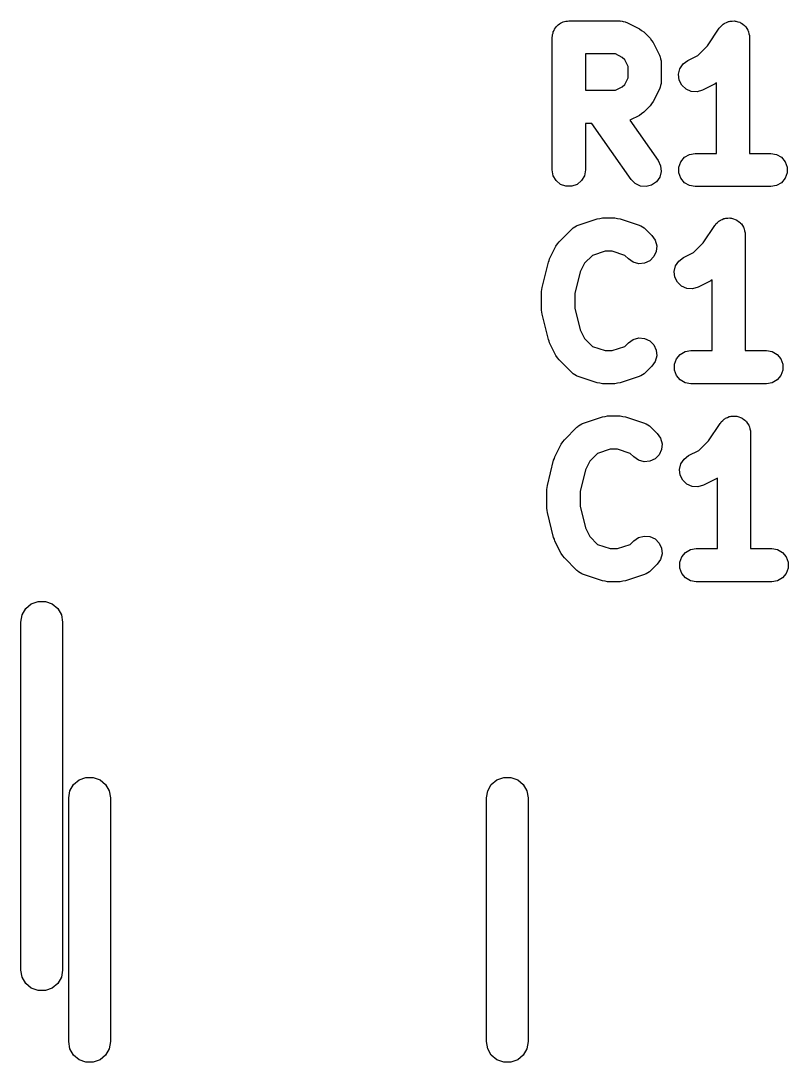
# Model space of a CAD drawing. Extents: x -4.6 to 25.8, y 0 to 31.7.
# Drawn here: x 4.054 to 6.258, y 19.72 to 22.712 of the extents above; entities that cross this region are included whole.
import ezdxf

# ---------------------------------------------------------------- set-up
doc = ezdxf.new("R2010")
doc.units = 0
doc.header["$MEASUREMENT"] = 0
doc.layers.add('BLACK', color=7, linetype='CONTINUOUS')

msp = doc.modelspace()

# ---------------------------------------------------------------- linework, layer by layer
at = {"layer": 'Black'}
for p, q in [((5.60838, 22.7074), (5.61199, 22.7095)), ((5.61199, 22.7095), (5.61609, 22.7103)), ((5.61609, 22.7103), (5.62001, 22.7117)), ((5.62001, 22.7117), (5.62417, 22.7117)), ((5.62417, 22.7117), (5.62828, 22.7124)), ((5.62828, 22.7124), (5.77342, 22.7124)), ((5.77342, 22.7124), (5.77612, 22.7119)), ((5.77612, 22.7119), (5.77886, 22.7121)), ((5.77886, 22.7121), (5.78421, 22.7105)), ((5.78421, 22.7105), (5.78971, 22.7095)), ((5.78971, 22.7095), (5.79209, 22.7082)), ((6.08151, 22.708), (6.08662, 22.7105)), ((6.08662, 22.7105), (6.08925, 22.7108)), ((6.08925, 22.7108), (6.09172, 22.7117)), ((6.09172, 22.7117), (6.0974, 22.7117)), ((6.0974, 22.7117), (6.10306, 22.7123)), ((6.10306, 22.7123), (6.10562, 22.7117)), ((6.10562, 22.7117), (6.10826, 22.7117)), ((6.10826, 22.7117), (6.1136, 22.7097)), ((6.1136, 22.7097), (6.11913, 22.7084)), ((5.5828, 22.677), (5.58352, 22.6811)), ((5.58352, 22.6811), (5.58561, 22.6847)), ((5.58561, 22.6847), (5.58703, 22.6886)), ((5.58703, 22.6886), (5.58971, 22.6918)), ((5.58971, 22.6918), (5.59179, 22.6954)), ((5.59179, 22.6954), (5.59498, 22.6981)), ((5.59498, 22.6981), (5.59766, 22.7013)), ((5.59766, 22.7013), (5.60128, 22.7034)), ((5.60128, 22.7034), (5.60446, 22.706)), ((5.60446, 22.706), (5.60838, 22.7074)), ((5.79209, 22.7082), (5.79472, 22.7074)), ((5.79472, 22.7074), (5.831, 22.6892)), ((5.831, 22.6892), (5.83714, 22.6847)), ((5.83714, 22.6847), (5.84338, 22.6803)), ((5.84338, 22.6803), (5.86152, 22.6622)), ((6.0267, 22.6407), (6.06037, 22.6912)), ((6.06037, 22.6912), (6.06219, 22.6931)), ((6.06219, 22.6931), (6.06351, 22.6954)), ((6.06351, 22.6954), (6.06786, 22.699)), ((6.06786, 22.699), (6.07179, 22.7032)), ((6.07179, 22.7032), (6.07416, 22.7043)), ((6.07416, 22.7043), (6.07618, 22.706)), ((6.07618, 22.706), (6.08151, 22.708)), ((6.11913, 22.7084), (6.12132, 22.7069)), ((6.12132, 22.7069), (6.1238, 22.706)), ((6.1238, 22.706), (6.12816, 22.7024)), ((6.12816, 22.7024), (6.13289, 22.6992)), ((6.13289, 22.6992), (6.13445, 22.6971)), ((6.13445, 22.6971), (6.13647, 22.6954)), ((6.13647, 22.6954), (6.13932, 22.6905)), ((6.13932, 22.6905), (6.14268, 22.6859)), ((6.14268, 22.6859), (6.14342, 22.6834)), ((6.14342, 22.6834), (6.14474, 22.6811)), ((6.14474, 22.6811), (6.14573, 22.6755)), ((5.58065, 22.6648), (5.58138, 22.6689)), ((5.58065, 22.2838), (5.58065, 22.6648)), ((5.58138, 22.6731), (5.5828, 22.677)), ((5.58138, 22.6689), (5.58138, 22.6731)), ((5.86152, 22.6622), (5.8659, 22.6559)), ((5.8659, 22.6559), (5.87045, 22.6498)), ((5.87045, 22.6498), (5.88859, 22.6135)), ((6.14573, 22.6755), (6.14733, 22.67)), ((6.14733, 22.67), (6.14716, 22.6674)), ((6.14716, 22.6674), (6.14762, 22.6648)), ((6.14762, 22.6648), (6.14762, 22.3314)), ((5.99921, 22.6132), (6.0267, 22.6407)), ((5.6759, 22.6172), (5.6759, 22.5128)), ((5.76218, 22.6172), (5.6759, 22.6172)), ((5.78149, 22.6075), (5.76218, 22.6172)), ((5.78871, 22.6003), (5.78149, 22.6075)), ((5.79837, 22.581), (5.78871, 22.6003)), ((5.88859, 22.6135), (5.88937, 22.6109)), ((5.88937, 22.6109), (5.89074, 22.6085)), ((5.89074, 22.6085), (5.89171, 22.603)), ((5.89171, 22.603), (5.8933, 22.5977)), ((5.8933, 22.5977), (5.89314, 22.5949)), ((5.89314, 22.5949), (5.89362, 22.5922)), ((5.89362, 22.5922), (5.89362, 22.5378)), ((5.95655, 22.5887), (5.96983, 22.5985)), ((5.96983, 22.5985), (5.99921, 22.6132)), ((5.79837, 22.549), (5.79837, 22.581)), ((5.94359, 22.5588), (5.94744, 22.5749)), ((5.94744, 22.5749), (5.95655, 22.5887)), ((5.78871, 22.5297), (5.79837, 22.549)), ((5.8933, 22.5323), (5.89171, 22.527)), ((5.89362, 22.5378), (5.89314, 22.5351)), ((5.89314, 22.5351), (5.8933, 22.5323)), ((5.94549, 22.5423), (5.94359, 22.5588)), ((5.95288, 22.5276), (5.94549, 22.5423)), ((6.04872, 22.5315), (6.01243, 22.5133)), ((6.05237, 22.5342), (6.04872, 22.5315)), ((6.05237, 22.3314), (6.05237, 22.5342)), ((5.6759, 22.5128), (5.76218, 22.5128)), ((5.76218, 22.5128), (5.78149, 22.5225)), ((5.78149, 22.5225), (5.78871, 22.5297)), ((5.88859, 22.5165), (5.87045, 22.4802)), ((5.88937, 22.5191), (5.88859, 22.5165)), ((5.89074, 22.5215), (5.88937, 22.5191)), ((5.89171, 22.527), (5.89074, 22.5215)), ((5.96489, 22.5162), (5.95288, 22.5276)), ((5.98007, 22.5096), (5.96489, 22.5162)), ((5.99658, 22.5086), (5.98007, 22.5096)), ((6.01243, 22.5133), (5.99658, 22.5086)), ((5.8659, 22.4741), (5.86152, 22.4678)), ((5.87045, 22.4802), (5.8659, 22.4741)), ((5.831, 22.4408), (5.80377, 22.4271)), ((5.83714, 22.4453), (5.831, 22.4408)), ((5.84338, 22.4497), (5.83714, 22.4453)), ((5.86152, 22.4678), (5.84338, 22.4497)), ((5.6942, 22.4176), (5.6759, 22.4176)), ((5.6759, 22.4176), (5.6759, 22.2838)), ((5.80698, 22.2565), (5.6942, 22.4176)), ((5.80377, 22.4271), (5.88501, 22.3111)), ((5.96052, 22.3203), (5.97484, 22.3285)), ((5.97484, 22.3285), (5.99113, 22.3314)), ((5.99113, 22.3314), (6.05237, 22.3314)), ((6.14762, 22.3314), (6.20885, 22.3314)), ((6.20885, 22.3314), (6.22514, 22.3285)), ((6.22514, 22.3285), (6.23946, 22.3203)), ((5.88501, 22.3111), (5.892, 22.2961)), ((5.892, 22.2961), (5.89343, 22.2796)), ((5.94423, 22.2921), (5.94989, 22.3076)), ((5.94423, 22.2755), (5.94423, 22.2921)), ((5.94989, 22.3076), (5.96052, 22.3203)), ((6.23946, 22.3203), (6.25009, 22.3076)), ((6.25009, 22.3076), (6.25575, 22.2921)), ((6.25575, 22.2921), (6.25575, 22.2755)), ((5.58352, 22.2675), (5.58065, 22.2838)), ((5.59179, 22.2532), (5.58352, 22.2675)), ((5.67303, 22.2675), (5.66476, 22.2532)), ((5.6759, 22.2838), (5.67303, 22.2675)), ((5.88915, 22.2636), (5.87966, 22.2501)), ((5.89343, 22.2796), (5.88915, 22.2636)), ((5.94989, 22.26), (5.94423, 22.2755)), ((6.25575, 22.2755), (6.25009, 22.26)), ((5.60446, 22.2425), (5.59179, 22.2532)), ((5.62001, 22.2369), (5.60446, 22.2425)), ((5.63655, 22.2369), (5.62001, 22.2369)), ((5.65209, 22.2425), (5.63655, 22.2369)), ((5.66476, 22.2532), (5.65209, 22.2425)), ((5.81867, 22.2448), (5.80698, 22.2565)), ((5.83366, 22.2378), (5.81867, 22.2448)), ((5.85013, 22.2363), (5.83366, 22.2378)), ((5.86611, 22.2406), (5.85013, 22.2363)), ((5.87966, 22.2501), (5.86611, 22.2406)), ((5.96052, 22.2473), (5.94989, 22.26)), ((5.97484, 22.239), (5.96052, 22.2473)), ((5.99113, 22.2362), (5.97484, 22.239)), ((6.20885, 22.2362), (5.99113, 22.2362)), ((6.22514, 22.239), (6.20885, 22.2362)), ((6.23946, 22.2473), (6.22514, 22.239)), ((6.25009, 22.26), (6.23946, 22.2473)), ((5.65494, 22.1254), (5.70937, 22.1435)), ((5.70937, 22.1435), (5.71692, 22.1447)), ((5.71692, 22.1447), (5.72443, 22.146)), ((5.72443, 22.146), (5.76072, 22.146)), ((5.76072, 22.146), (5.76824, 22.1447)), ((5.76824, 22.1447), (5.77578, 22.1435)), ((5.77578, 22.1435), (5.83021, 22.1254)), ((6.06348, 22.1396), (6.06881, 22.1415)), ((6.06881, 22.1415), (6.07392, 22.1441)), ((6.07392, 22.1441), (6.07654, 22.1444)), ((6.07654, 22.1444), (6.07902, 22.1453)), ((6.07902, 22.1453), (6.0847, 22.1453)), ((6.0847, 22.1453), (6.09036, 22.1459)), ((6.09036, 22.1459), (6.09292, 22.1453)), ((6.09292, 22.1453), (6.09556, 22.1453)), ((6.09556, 22.1453), (6.1009, 22.1433)), ((6.1009, 22.1433), (6.10643, 22.142)), ((6.10643, 22.142), (6.10862, 22.1405)), ((5.60004, 22.0776), (5.63633, 22.1139)), ((5.63633, 22.1139), (5.63858, 22.1155)), ((5.63858, 22.1155), (5.6404, 22.1175)), ((5.6404, 22.1175), (5.64531, 22.1202)), ((5.64531, 22.1202), (5.64988, 22.1234)), ((5.64988, 22.1234), (5.65253, 22.1241)), ((5.65253, 22.1241), (5.65494, 22.1254)), ((5.83021, 22.1254), (5.83262, 22.1241)), ((5.83262, 22.1241), (5.83528, 22.1234)), ((5.83528, 22.1234), (5.83985, 22.1202)), ((5.83985, 22.1202), (5.84475, 22.1175)), ((5.84475, 22.1175), (5.84657, 22.1155)), ((5.84657, 22.1155), (5.84882, 22.1139)), ((5.84882, 22.1139), (5.86697, 22.0958)), ((6.014, 22.0743), (6.04767, 22.1248)), ((6.04767, 22.1248), (6.04949, 22.1267)), ((6.04949, 22.1267), (6.05081, 22.129)), ((6.05081, 22.129), (6.05516, 22.1326)), ((6.05516, 22.1326), (6.05909, 22.1367)), ((6.05909, 22.1367), (6.06146, 22.1379)), ((6.06146, 22.1379), (6.06348, 22.1396)), ((6.10862, 22.1405), (6.1111, 22.1396)), ((6.1111, 22.1396), (6.11546, 22.136)), ((6.11546, 22.136), (6.12019, 22.1328)), ((6.12019, 22.1328), (6.12175, 22.1307)), ((6.12175, 22.1307), (6.12377, 22.129)), ((6.12377, 22.129), (6.12662, 22.1241)), ((6.12662, 22.1241), (6.12998, 22.1195)), ((6.12998, 22.1195), (6.13072, 22.1169)), ((6.13072, 22.1169), (6.13204, 22.1147)), ((6.13204, 22.1147), (6.13303, 22.1091)), ((5.86697, 22.0958), (5.87645, 22.0822)), ((5.87645, 22.0822), (5.88074, 22.0662)), ((6.13303, 22.1091), (6.13463, 22.1036)), ((6.13463, 22.1036), (6.13446, 22.101)), ((6.13446, 22.101), (6.13492, 22.0984)), ((6.13492, 22.0984), (6.13492, 21.765)), ((5.57298, 22.0289), (5.59112, 22.0652)), ((5.59112, 22.0652), (5.59567, 22.0714)), ((5.59567, 22.0714), (5.60004, 22.0776)), ((5.88074, 22.0662), (5.87929, 22.0498)), ((5.98651, 22.0468), (6.014, 22.0743)), ((5.56937, 22.0192), (5.57149, 22.024)), ((5.57149, 22.024), (5.57298, 22.0289)), ((5.69573, 22.0386), (5.67286, 22.0157)), ((5.73216, 22.0507), (5.69573, 22.0386)), ((5.75299, 22.0507), (5.73216, 22.0507)), ((5.78942, 22.0386), (5.75299, 22.0507)), ((5.79962, 22.0284), (5.78942, 22.0386)), ((5.81316, 22.0189), (5.79962, 22.0284)), ((5.86061, 22.0231), (5.84562, 22.0161)), ((5.8723, 22.0348), (5.86061, 22.0231)), ((5.87929, 22.0498), (5.8723, 22.0348)), ((5.93474, 22.0084), (5.94385, 22.0222)), ((5.94385, 22.0222), (5.95714, 22.0321)), ((5.95714, 22.0321), (5.98651, 22.0468)), ((5.55123, 21.9466), (5.56937, 22.0192)), ((5.67286, 22.0157), (5.66051, 21.991)), ((5.82914, 22.0146), (5.81316, 22.0189)), ((5.84562, 22.0161), (5.82914, 22.0146)), ((5.93089, 21.9924), (5.93474, 22.0084)), ((5.93279, 21.9759), (5.93089, 21.9924)), ((5.66051, 21.991), (5.64506, 21.9292)), ((5.94018, 21.9611), (5.93279, 21.9759)), ((6.03602, 21.9651), (5.99973, 21.9469)), ((6.03967, 21.9678), (6.03602, 21.9651)), ((6.03967, 21.765), (6.03967, 21.9678)), ((5.54981, 21.9351), (5.55082, 21.9408)), ((5.54981, 21.8806), (5.54981, 21.9351)), ((5.55082, 21.9408), (5.55123, 21.9466)), ((5.95219, 21.9498), (5.94018, 21.9611)), ((5.96737, 21.9432), (5.95219, 21.9498)), ((5.98388, 21.9422), (5.96737, 21.9432)), ((5.99973, 21.9469), (5.98388, 21.9422)), ((5.64506, 21.9292), (5.64506, 21.8865)), ((5.55082, 21.8749), (5.54981, 21.8806)), ((5.55123, 21.8691), (5.55082, 21.8749)), ((5.64506, 21.8865), (5.66051, 21.8247)), ((5.56937, 21.7965), (5.55123, 21.8691)), ((5.66051, 21.8247), (5.67286, 21.8)), ((5.57149, 21.7918), (5.56937, 21.7965)), ((5.57298, 21.7868), (5.57149, 21.7918)), ((5.59112, 21.7505), (5.57298, 21.7868)), ((5.67286, 21.8), (5.69573, 21.7771)), ((5.78942, 21.7771), (5.79962, 21.7873)), ((5.79962, 21.7873), (5.81316, 21.7968)), ((5.81316, 21.7968), (5.82914, 21.8011)), ((5.82914, 21.8011), (5.84562, 21.7996)), ((5.84562, 21.7996), (5.86061, 21.7927)), ((5.86061, 21.7927), (5.8723, 21.781)), ((5.69573, 21.7771), (5.73216, 21.765)), ((5.73216, 21.765), (5.75299, 21.765)), ((5.75299, 21.765), (5.78942, 21.7771)), ((5.8723, 21.781), (5.87929, 21.766)), ((5.87929, 21.766), (5.88074, 21.7495)), ((5.93719, 21.7412), (5.94782, 21.7538)), ((5.94782, 21.7538), (5.96214, 21.7621)), ((5.96214, 21.7621), (5.97843, 21.765)), ((5.97843, 21.765), (6.03967, 21.765)), ((6.13492, 21.765), (6.19615, 21.765)), ((6.19615, 21.765), (6.21244, 21.7621)), ((6.21244, 21.7621), (6.22676, 21.7538)), ((6.22676, 21.7538), (6.23739, 21.7412)), ((5.59568, 21.7444), (5.59112, 21.7505)), ((5.60004, 21.7381), (5.59568, 21.7444)), ((5.63633, 21.7018), (5.60004, 21.7381)), ((5.87645, 21.7335), (5.86697, 21.72)), ((5.88074, 21.7495), (5.87645, 21.7335)), ((5.93153, 21.7256), (5.93719, 21.7412)), ((5.93153, 21.7091), (5.93153, 21.7256)), ((6.23739, 21.7412), (6.24305, 21.7256)), ((6.24305, 21.7256), (6.24305, 21.7091)), ((5.63858, 21.7003), (5.63633, 21.7018)), ((5.6404, 21.6982), (5.63858, 21.7003)), ((5.64531, 21.6955), (5.6404, 21.6982)), ((5.64988, 21.6923), (5.64531, 21.6955)), ((5.65253, 21.6916), (5.64988, 21.6923)), ((5.83528, 21.6923), (5.83262, 21.6916)), ((5.83985, 21.6955), (5.83528, 21.6923)), ((5.84475, 21.6982), (5.83985, 21.6955)), ((5.84657, 21.7003), (5.84475, 21.6982)), ((5.84882, 21.7018), (5.84657, 21.7003)), ((5.86697, 21.72), (5.84882, 21.7018)), ((5.93719, 21.6936), (5.93153, 21.7091)), ((5.94782, 21.6809), (5.93719, 21.6936)), ((6.23739, 21.6935), (6.22676, 21.6809)), ((6.24305, 21.7091), (6.23739, 21.6935)), ((5.65494, 21.6903), (5.65253, 21.6916)), ((5.70937, 21.6722), (5.65494, 21.6903)), ((5.71692, 21.6711), (5.70937, 21.6722)), ((5.72443, 21.6697), (5.71692, 21.6711)), ((5.76072, 21.6697), (5.72443, 21.6697)), ((5.76824, 21.6711), (5.76072, 21.6697)), ((5.77578, 21.6722), (5.76824, 21.6711)), ((5.83021, 21.6903), (5.77578, 21.6722)), ((5.83262, 21.6916), (5.83021, 21.6903)), ((5.96214, 21.6726), (5.94782, 21.6809)), ((5.97843, 21.6697), (5.96214, 21.6726)), ((6.19615, 21.6697), (5.97843, 21.6697)), ((6.21244, 21.6726), (6.19615, 21.6697)), ((6.22676, 21.6809), (6.21244, 21.6726)), ((5.67019, 21.5564), (5.72461, 21.5746)), ((5.72461, 21.5746), (5.73216, 21.5757)), ((5.73216, 21.5757), (5.73967, 21.577)), ((5.73967, 21.577), (5.77596, 21.577)), ((5.77596, 21.577), (5.78348, 21.5757)), ((5.78348, 21.5757), (5.79102, 21.5746)), ((5.79102, 21.5746), (5.84545, 21.5564)), ((6.07872, 21.5706), (6.08405, 21.5726)), ((6.08405, 21.5726), (6.08916, 21.5751)), ((6.08916, 21.5751), (6.09178, 21.5754)), ((6.09178, 21.5754), (6.09426, 21.5763)), ((6.09426, 21.5763), (6.09994, 21.5763)), ((6.09994, 21.5763), (6.1056, 21.5769)), ((6.1056, 21.5769), (6.10816, 21.5763)), ((6.10816, 21.5763), (6.1108, 21.5763)), ((6.1108, 21.5763), (6.11614, 21.5744)), ((6.11614, 21.5744), (6.12167, 21.573)), ((6.12167, 21.573), (6.12386, 21.5715)), ((5.61528, 21.5086), (5.65157, 21.5449)), ((5.65157, 21.5449), (5.65382, 21.5465)), ((5.65382, 21.5465), (5.65564, 21.5486)), ((5.65564, 21.5486), (5.66055, 21.5512)), ((5.66055, 21.5512), (5.66512, 21.5544)), ((5.66512, 21.5544), (5.66777, 21.5551)), ((5.66777, 21.5551), (5.67019, 21.5564)), ((5.84545, 21.5564), (5.84786, 21.5551)), ((5.84786, 21.5551), (5.85052, 21.5544)), ((5.85052, 21.5544), (5.85509, 21.5512)), ((5.85509, 21.5512), (5.85999, 21.5486)), ((5.85999, 21.5486), (5.86181, 21.5465)), ((5.86181, 21.5465), (5.86407, 21.5449)), ((5.86407, 21.5449), (5.88221, 21.5268)), ((6.02924, 21.5053), (6.06291, 21.5558)), ((6.06291, 21.5558), (6.06473, 21.5577)), ((6.06473, 21.5577), (6.06605, 21.56)), ((6.06605, 21.56), (6.0704, 21.5637)), ((6.0704, 21.5637), (6.07433, 21.5678)), ((6.07433, 21.5678), (6.0767, 21.569)), ((6.0767, 21.569), (6.07872, 21.5706)), ((6.12386, 21.5715), (6.12634, 21.5706)), ((6.12634, 21.5706), (6.1307, 21.567)), ((6.1307, 21.567), (6.13543, 21.5638)), ((6.13543, 21.5638), (6.13699, 21.5617)), ((6.13699, 21.5617), (6.13901, 21.56)), ((6.13901, 21.56), (6.14186, 21.5551)), ((6.14186, 21.5551), (6.14522, 21.5505)), ((6.14522, 21.5505), (6.14596, 21.548)), ((6.14596, 21.548), (6.14729, 21.5457)), ((6.14729, 21.5457), (6.14827, 21.5401)), ((5.88221, 21.5268), (5.89169, 21.5132)), ((5.89169, 21.5132), (5.89598, 21.4973)), ((6.14827, 21.5401), (6.14987, 21.5346)), ((6.14987, 21.5346), (6.1497, 21.532)), ((6.1497, 21.532), (6.15016, 21.5294)), ((6.15016, 21.5294), (6.15016, 21.196)), ((5.58822, 21.46), (5.60636, 21.4963)), ((5.60636, 21.4963), (5.61091, 21.5024)), ((5.61091, 21.5024), (5.61528, 21.5086)), ((5.89598, 21.4973), (5.89453, 21.4808)), ((6.00175, 21.4778), (6.02924, 21.5053)), ((5.58461, 21.4502), (5.58674, 21.455)), ((5.58674, 21.455), (5.58822, 21.46)), ((5.71097, 21.4696), (5.6881, 21.4468)), ((5.7474, 21.4818), (5.71097, 21.4696)), ((5.76823, 21.4818), (5.7474, 21.4818)), ((5.80466, 21.4696), (5.76823, 21.4818)), ((5.81486, 21.4594), (5.80466, 21.4696)), ((5.82841, 21.45), (5.81486, 21.4594)), ((5.87585, 21.4541), (5.86086, 21.4471)), ((5.88754, 21.4658), (5.87585, 21.4541)), ((5.89453, 21.4808), (5.88754, 21.4658)), ((5.94998, 21.4395), (5.95909, 21.4533)), ((5.95909, 21.4533), (5.97237, 21.4631)), ((5.97237, 21.4631), (6.00175, 21.4778)), ((5.56647, 21.3777), (5.58461, 21.4502)), ((5.6881, 21.4468), (5.67575, 21.4221)), ((5.84438, 21.4457), (5.82841, 21.45)), ((5.86086, 21.4471), (5.84438, 21.4457)), ((5.94613, 21.4234), (5.94998, 21.4395)), ((5.94803, 21.407), (5.94613, 21.4234)), ((5.67575, 21.4221), (5.6603, 21.3603)), ((5.95542, 21.3922), (5.94803, 21.407)), ((6.05126, 21.3961), (6.01497, 21.3779)), ((6.05491, 21.3988), (6.05126, 21.3961)), ((6.05491, 21.196), (6.05491, 21.3988)), ((5.56505, 21.3661), (5.56606, 21.3719)), ((5.56505, 21.3117), (5.56505, 21.3661)), ((5.56606, 21.3719), (5.56647, 21.3777)), ((5.96743, 21.3808), (5.95542, 21.3922)), ((5.98261, 21.3742), (5.96743, 21.3808)), ((5.99912, 21.3732), (5.98261, 21.3742)), ((6.01497, 21.3779), (5.99912, 21.3732)), ((5.6603, 21.3603), (5.6603, 21.3176)), ((5.56606, 21.3059), (5.56505, 21.3117)), ((5.56647, 21.3001), (5.56606, 21.3059)), ((5.6603, 21.3176), (5.67575, 21.2557)), ((5.58461, 21.2276), (5.56647, 21.3001)), ((5.67575, 21.2557), (5.6881, 21.231)), ((5.58674, 21.2228), (5.58461, 21.2276)), ((5.58822, 21.2178), (5.58674, 21.2228)), ((5.60636, 21.1815), (5.58822, 21.2178)), ((5.6881, 21.231), (5.71097, 21.2082)), ((5.80466, 21.2082), (5.81486, 21.2184)), ((5.81486, 21.2184), (5.82841, 21.2279)), ((5.82841, 21.2279), (5.84438, 21.2321)), ((5.84438, 21.2321), (5.86086, 21.2307)), ((5.86086, 21.2307), (5.87585, 21.2237)), ((5.87585, 21.2237), (5.88754, 21.212)), ((5.71097, 21.2082), (5.7474, 21.196)), ((5.7474, 21.196), (5.76823, 21.196)), ((5.76823, 21.196), (5.80466, 21.2082)), ((5.88754, 21.212), (5.89453, 21.197)), ((5.89453, 21.197), (5.89598, 21.1805)), ((5.95243, 21.1722), (5.96306, 21.1849)), ((5.96306, 21.1849), (5.97738, 21.1932)), ((5.97738, 21.1932), (5.99367, 21.196)), ((5.99367, 21.196), (6.05491, 21.196)), ((6.15016, 21.196), (6.21139, 21.196)), ((6.21139, 21.196), (6.22768, 21.1932)), ((6.22768, 21.1932), (6.242, 21.1849)), ((6.242, 21.1849), (6.25263, 21.1722)), ((5.61092, 21.1754), (5.60636, 21.1815)), ((5.61529, 21.1692), (5.61092, 21.1754)), ((5.65157, 21.1329), (5.61529, 21.1692)), ((5.89169, 21.1646), (5.88221, 21.151)), ((5.89598, 21.1805), (5.89169, 21.1646)), ((5.94677, 21.1567), (5.95243, 21.1722)), ((5.94677, 21.1401), (5.94677, 21.1567)), ((6.25263, 21.1722), (6.25829, 21.1567)), ((6.25829, 21.1567), (6.25829, 21.1401)), ((5.65382, 21.1313), (5.65157, 21.1329)), ((5.65564, 21.1292), (5.65382, 21.1313)), ((5.66055, 21.1266), (5.65564, 21.1292)), ((5.66512, 21.1234), (5.66055, 21.1266)), ((5.85509, 21.1266), (5.85052, 21.1234)), ((5.85999, 21.1292), (5.85509, 21.1266)), ((5.86181, 21.1313), (5.85999, 21.1292)), ((5.86407, 21.1329), (5.86181, 21.1313)), ((5.88221, 21.151), (5.86407, 21.1329)), ((5.95243, 21.1246), (5.94677, 21.1401)), ((5.96306, 21.1119), (5.95243, 21.1246)), ((6.25263, 21.1246), (6.242, 21.1119)), ((6.25829, 21.1401), (6.25263, 21.1246)), ((5.66777, 21.1227), (5.66512, 21.1234)), ((5.67019, 21.1214), (5.66777, 21.1227)), ((5.72461, 21.1032), (5.67019, 21.1214)), ((5.73216, 21.1021), (5.72461, 21.1032)), ((5.73967, 21.1008), (5.73216, 21.1021)), ((5.77596, 21.1008), (5.73967, 21.1008)), ((5.78348, 21.1021), (5.77596, 21.1008)), ((5.79102, 21.1032), (5.78348, 21.1021)), ((5.84545, 21.1214), (5.79102, 21.1032)), ((5.84786, 21.1227), (5.84545, 21.1214)), ((5.85052, 21.1234), (5.84786, 21.1227)), ((5.97738, 21.1036), (5.96306, 21.1119)), ((5.99367, 21.1008), (5.97738, 21.1036)), ((6.21139, 21.1008), (5.99367, 21.1008)), ((6.22768, 21.1036), (6.21139, 21.1008)), ((6.242, 21.1119), (6.22768, 21.1036)), ((4.06794, 21.0237), (4.0839, 21.0371)), ((4.0839, 21.0371), (4.10348, 21.0442)), ((4.10348, 21.0442), (4.12432, 21.0442)), ((4.12432, 21.0442), (4.1439, 21.0371)), ((4.1439, 21.0371), (4.15986, 21.0237)), ((4.0539, 20.9851), (4.05752, 21.0056)), ((4.05752, 21.0056), (4.06794, 21.0237)), ((4.15986, 21.0237), (4.17028, 21.0056)), ((4.17028, 21.0056), (4.1739, 20.9851)), ((4.0539, 19.9851), (4.0539, 20.9851)), ((4.1739, 20.9851), (4.1739, 19.9851)), ((4.20544, 20.5181), (4.2214, 20.5315)), ((4.2214, 20.5315), (4.24098, 20.5386)), ((4.24098, 20.5386), (4.26182, 20.5386)), ((4.26182, 20.5386), (4.2814, 20.5315)), ((4.2814, 20.5315), (4.29736, 20.5181)), ((5.40544, 20.5181), (5.4214, 20.5315)), ((5.4214, 20.5315), (5.44098, 20.5386)), ((5.44098, 20.5386), (5.46182, 20.5386)), ((5.46182, 20.5386), (5.4814, 20.5315)), ((5.4814, 20.5315), (5.49736, 20.5181)), ((4.1914, 20.4795), (4.19502, 20.5)), ((4.19502, 20.5), (4.20544, 20.5181)), ((4.29736, 20.5181), (4.30778, 20.5)), ((4.30778, 20.5), (4.3114, 20.4795)), ((5.3914, 20.4795), (5.39502, 20.5)), ((5.39502, 20.5), (5.40544, 20.5181)), ((5.49736, 20.5181), (5.50778, 20.5)), ((5.50778, 20.5), (5.5114, 20.4795)), ((4.1914, 19.7795), (4.1914, 20.4795)), ((4.3114, 20.4795), (4.3114, 19.7795)), ((5.3914, 19.7795), (5.3914, 20.4795)), ((5.5114, 20.4795), (5.5114, 19.7795)), ((4.05752, 19.9646), (4.0539, 19.9851)), ((4.06794, 19.9465), (4.05752, 19.9646)), ((4.17028, 19.9646), (4.15986, 19.9465)), ((4.1739, 19.9851), (4.17028, 19.9646)), ((4.0839, 19.9331), (4.06794, 19.9465)), ((4.10348, 19.926), (4.0839, 19.9331)), ((4.1439, 19.9331), (4.12432, 19.926)), ((4.15986, 19.9465), (4.1439, 19.9331)), ((4.12432, 19.926), (4.10348, 19.926)), ((4.19502, 19.759), (4.1914, 19.7795)), ((4.3114, 19.7795), (4.30778, 19.759)), ((5.39502, 19.759), (5.3914, 19.7795)), ((5.5114, 19.7795), (5.50778, 19.759)), ((4.20544, 19.7409), (4.19502, 19.759)), ((4.30778, 19.759), (4.29736, 19.7409)), ((5.40544, 19.7409), (5.39502, 19.759)), ((5.50778, 19.759), (5.49736, 19.7409)), ((4.2214, 19.7275), (4.20544, 19.7409)), ((4.24098, 19.7204), (4.2214, 19.7275)), ((4.26182, 19.7204), (4.24098, 19.7204)), ((4.2814, 19.7275), (4.26182, 19.7204)), ((4.29736, 19.7409), (4.2814, 19.7275)), ((5.4214, 19.7275), (5.40544, 19.7409)), ((5.44098, 19.7204), (5.4214, 19.7275)), ((5.46182, 19.7204), (5.44098, 19.7204)), ((5.4814, 19.7275), (5.46182, 19.7204)), ((5.49736, 19.7409), (5.4814, 19.7275))]:
    msp.add_line(p, q, dxfattribs=at)

doc.saveas('drawing.dxf')
